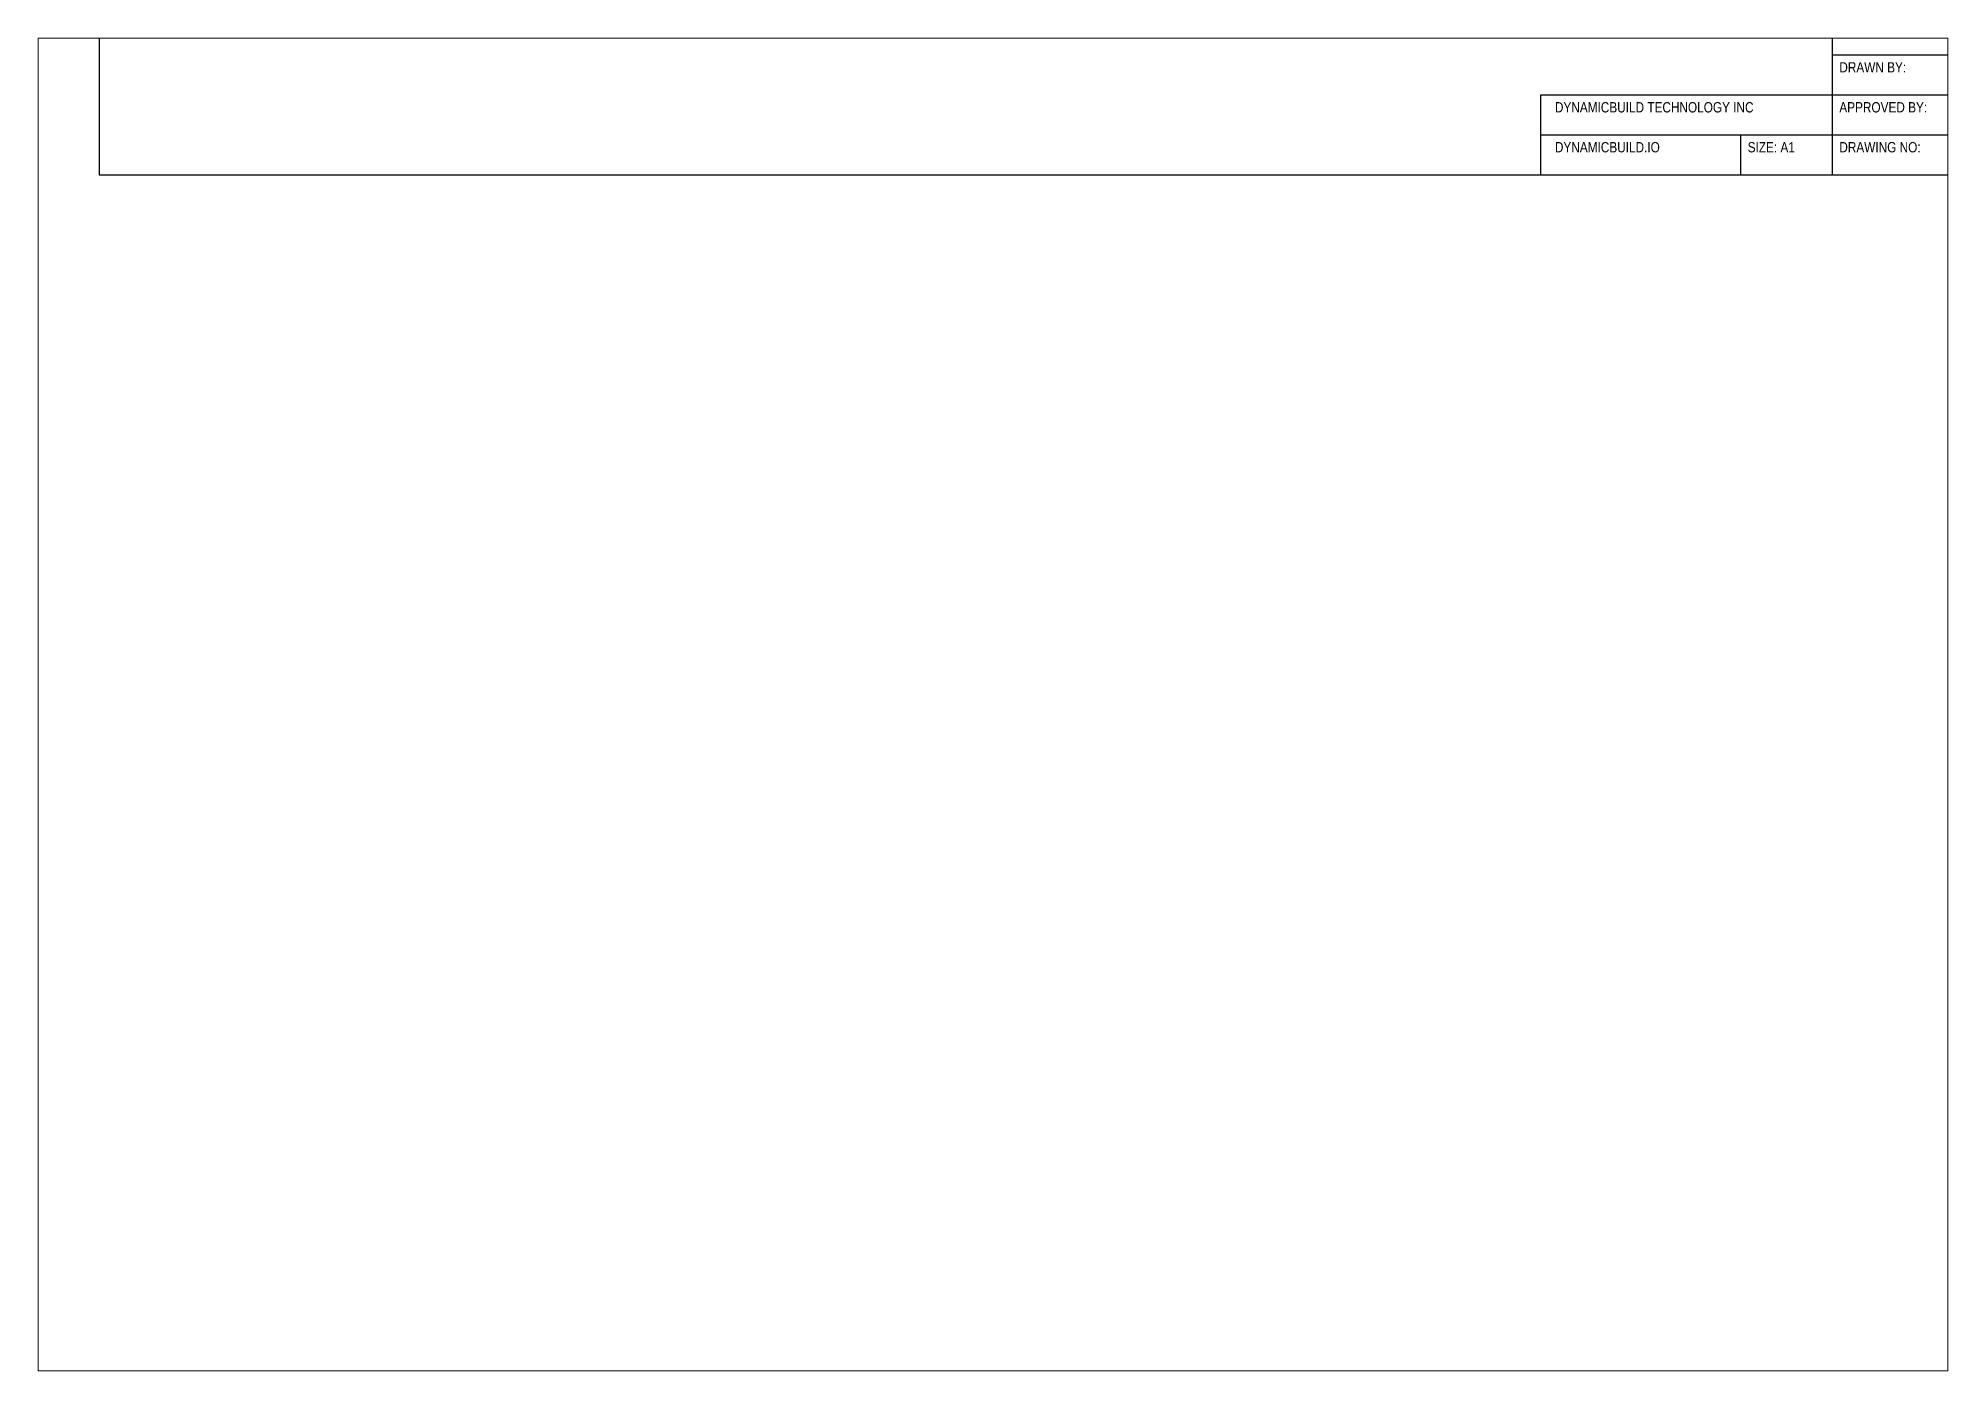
# Paper-space layout 'Sheet2' of a CAD drawing. Header units: millimetres. Extents: x 41 to 367, y 28 to 256.
# The model-space entities are those that its viewports show. They can reach past a viewport. Long polylines and large blocks are cut down to what shows.
import ezdxf
from ezdxf.enums import TextEntityAlignment as Align

# ---------------------------------------------------------------- set-up
doc = ezdxf.new("R2010")
doc.units = ezdxf.units.MM
for name, pattern in [('CENTER2', [28.575, 19.05, -3.175, 3.175, -3.175]), ('DASHED2', [9.525, 6.35, -3.175]), ('HIDDEN2', [4.7625, 3.175, -1.5875]), ('PHANTOM2', [31.75, 15.875, -3.175, 3.175, -3.175, 3.175, -3.175])]:
    doc.linetypes.add(name, pattern=pattern)
for name, color, linetype, lineweight in [('Centerline', 1, 'CENTER2', 18), ('Concrete', 8, 'Continuous', 18), ('Dimension', 7, 'Continuous', 9)]:
    doc.layers.add(name, color=color, linetype=linetype, lineweight=lineweight)
doc.styles.add('Form-scaff', font='ARIALN.TTF', dxfattribs={"height": 2.8})

# ---------------------------------------------------------------- blocks, each defined once
blk = doc.blocks.new('ANSI_A_TITLEBLOCK')
for p, q in [((0, 6703.4), (0, 0)), ((8143.3, 1400.7), (8143.3, 0)), ((9692.1, 562.9), (8143.3, 562.9)), ((6772.4, 375.3), (6772.4, 0)), ((9692.1, 375.3), (6772.4, 375.3)), ((8143.3, 187.6), (6772.4, 187.6)), ((7712.7, 187.6), (7712.7, 0)), ((9692.1, 187.6), (8143.3, 187.6)), ((0, 0), (9692.1, 0)), ((0, 0), (9692.1, 0))]:
    blk.add_line(p, q)
at = {"linetype": 'CENTER2'}
blk.add_line((8143.3, 187.7), (8143.3, 187.6), dxfattribs=at)
at = {"layer": 'Centerline', "linetype": 'PHANTOM2'}
blk.add_line((8143.3, 187.7), (8143.3, 187.6), dxfattribs=at)
at = {"layer": 'Concrete', "linetype": 'HIDDEN2'}
blk.add_line((8143.3, 187.7), (8143.3, 187.6), dxfattribs=at)
at = {"layer": 'Dimension', "linetype": 'DASHED2'}
blk.add_line((8143.3, 187.7), (8143.3, 187.6), dxfattribs=at)
at = {"style": 'Form-scaff'}
for s, p in [('DATE:', (8176.5, 717.4)), ('DRAWN BY:', (8176.5, 529.8)), ('DYNAMICBUILD TECHNOLOGY INC', (6840.4, 342.1)), ('APPROVED BY:', (8176.5, 342.1)), ('DYNAMICBUILD.IO', (6840.4, 154.5)), ('SIZE: A1', (7745.9, 154.5)), ('DRAWING NO:', (8176.5, 154.5))]:
    blk.add_text(s, height=48.4, dxfattribs=at).set_placement(p, align=Align.TOP_LEFT)

msp = doc.modelspace()

# ---------------------------------------------------------------- hatches: boundary and pattern name
h = msp.add_hatch(color=256)
h.set_gradient(color2=(0, 0, 0))
edge = h.paths.add_edge_path()
edge.add_arc((11403.812, -1222.798), 10.59, 0, 360)
edge = h.paths.add_edge_path(flags=16)
edge.add_arc((11403.812, -1222.798), 10.59, 0, 360)

# ---------------------------------------------------------------- block references
msp.add_blockref('ANSI_A_TITLEBLOCK', (3631.824, 625.924))

psp = doc.layouts.new('Sheet2')

# ---------------------------------------------------------------- viewports
at = {"layer": '0'}
psp.add_viewport(center=(203.73, 142.17), size=(325.97, 227.4711), view_center_point=(7831.996, -1862.084), view_height=6261.16285, dxfattribs=at)

doc.saveas('drawing.dxf')
